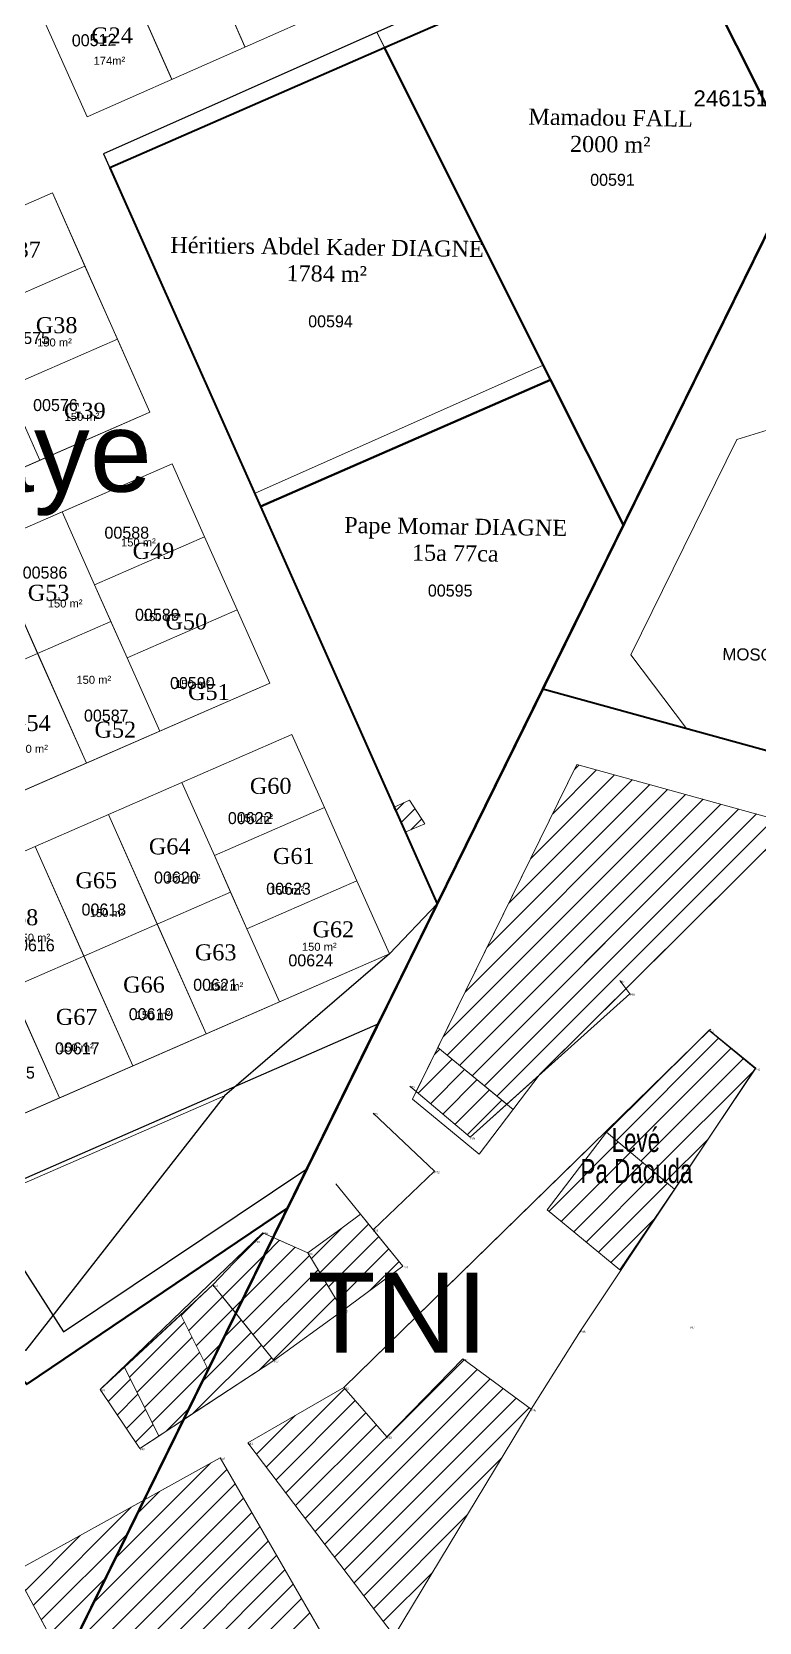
# Model space of a CAD drawing. Header units: metres. Extents: x 245225 to 248406, y 1633796 to 1637634.
# Drawn here: x 246050.9 to 246141.8, y 1636813 to 1637011.8 of the extents above; entities that cross this region are included whole.
import ezdxf
from ezdxf.enums import TextEntityAlignment as Align

# ---------------------------------------------------------------- set-up
doc = ezdxf.new("R2010")
doc.units = ezdxf.units.M
doc.header["$MEASUREMENT"] = 0
for name, color, linetype, lineweight in [('A immatriculer', 2, 'Continuous', 0), ('Batiment', 7, 'Continuous', 13), ('Div_Cont', 2, 'Continuous', 0), ('LIMITES TITRES FONCIERS', 7, 'Continuous', 0), ('Toponymie', 7, 'Continuous', 30)]:
    doc.layers.add(name, color=color, linetype=linetype, lineweight=lineweight)
doc.layers.add('A_revoir_niveau_0', color=7, linetype='Continuous')
doc.layers.add('historique_numero_parcelle', color=7, linetype='Continuous')
doc.layers.add('LIMITES_PARCELLES', color=7, linetype='Continuous', lineweight=0, true_color=0xffffff)
doc.styles.get("Standard").update_dxf_attribs({"font": 'txt.shx'})
doc.styles.add('Style-Arial', font='arial.ttf')
doc.styles.add('Style-FANCY', font='FANCY.shx')
pattern_1 = [(45, (246063.7181, 1636841.0735), (-1.4142, 1.4142), [])]
pattern_2 = [(45, (246065.4513, 1636843.1802), (-1.4142, 1.4142), [])]
pattern_3 = [(45, (246076.5927, 1636844.6673), (-1.4142, 1.4142), [])]
pattern_4 = [(45, (246081.1731, 1636851.6068), (-1.4142, 1.4142), [])]
pattern_5 = [(45, (246089.3435, 1636859.166), (-1.4142, 1.4142), [])]
pattern_6 = [(45, (246105.4604, 1636876.9318), (-1.4142, 1.4142), [])]
pattern_7 = [(45, (247499.2718, 1638298.2224), (-1.0606602, 1.0606602), [])]

msp = doc.modelspace()

# ---------------------------------------------------------------- hatches: boundary and pattern name
at = {"layer": 'batiment'}
h = msp.add_hatch(dxfattribs=at)
h.set_pattern_fill('MSTN', color=256, style=0, pattern_type=2)
h.set_pattern_definition(pattern_7)
h.paths.add_polyline_path([(246100.005235, 1636912.778455), (246097.62398, 1636911.786266), (246096.092823, 1636914.848579), (246098.087002, 1636915.755024)])
h = msp.add_hatch(dxfattribs=at)
h.set_pattern_fill('MSTN', color=256, style=0, pattern_type=2)
h.set_pattern_definition(pattern_7)
h.paths.add_polyline_path([(246100.005235, 1636912.778455), (246097.62398, 1636911.786266), (246096.092823, 1636914.848579), (246098.087002, 1636915.755024)])
h = msp.add_hatch(dxfattribs=at)
h.set_pattern_fill('MSTN', color=256, style=0, pattern_type=2)
h.set_pattern_definition(pattern_7)
h.paths.add_polyline_path([(246100.005235, 1636912.778455), (246097.62398, 1636911.786266), (246096.092823, 1636914.848579), (246098.087002, 1636915.755024)])
h = msp.add_hatch(dxfattribs=at)
h.set_pattern_fill('MSTN', color=256, style=0, pattern_type=2)
h.set_pattern_definition(pattern_7)
h.paths.add_polyline_path([(246100.005235, 1636912.778455), (246097.62398, 1636911.786266), (246096.092823, 1636914.848579), (246098.087002, 1636915.755024)])
at = {"layer": 'limites_parcelles', "linetype": 'Continuous', "lineweight": 0}
h = msp.add_hatch(dxfattribs=at)
h.set_pattern_fill('MSTN', style=0, pattern_type=2)
h.set_pattern_definition([(45, (246113.3833, 1636885.978), (-1.41421, 1.41421), [])])
h.paths.add_polyline_path([(246131.217141, 1636898.226447, 0.0338298255), (246135.11533, 1636915.758028), (246119.006985, 1636920.194022), (246101.614229, 1636884.833651), (246110.237778, 1636877.739658), (246114.338958, 1636881.424982), (246114.421746, 1636881.533247), (246125.131578, 1636892.177912)])
h = msp.add_hatch(dxfattribs=at)
h.set_pattern_fill('HATCH', color=5, style=0, pattern_type=2)
h.set_pattern_definition(pattern_6)
h.paths.add_polyline_path([(246105.6547, 1636873.6213), (246110.237778, 1636877.739658), (246101.614229, 1636884.833651), (246098.90514, 1636879.325932)])
h = msp.add_hatch(dxfattribs=at)
h.set_pattern_fill('MSTN', style=0, pattern_type=2)
h.set_pattern_definition(pattern_6)
h.paths.add_polyline_path([(246105.6547, 1636873.6213), (246110.237778, 1636877.739658), (246101.614229, 1636884.833651), (246098.90514, 1636879.325932)])
h = msp.add_hatch(dxfattribs=at)
h.set_pattern_fill('MSTN', style=0, pattern_type=2)
h.set_pattern_definition([(45, (246121.1354, 1636864.3398), (-1.4142, 1.4142), [])])
h.paths.add_polyline_path([(246115.271, 1636864.535), (246115.699302, 1636864.182666, 0.0100475688), (246118.48502, 1636868.738082)])
h = msp.add_hatch(dxfattribs=at)
h.set_pattern_fill('HATCH', color=5, style=0, pattern_type=2)
h.set_pattern_definition(pattern_5)
h.paths.add_polyline_path([(246091.962989, 1636863.994265), (246089.656692, 1636862.29581), (246085.3527, 1636859.1763), (246089.7587, 1636851.983), (246097.2599, 1636857.5072), (246093.5383, 1636862.065)])
h = msp.add_hatch(dxfattribs=at)
h.set_pattern_fill('MSTN', style=0, pattern_type=2)
h.set_pattern_definition(pattern_5)
h.paths.add_polyline_path([(246091.962989, 1636863.994265), (246089.656692, 1636862.29581), (246085.3527, 1636859.1763), (246089.7587, 1636851.983), (246097.2599, 1636857.5072), (246093.5383, 1636862.065)])
h = msp.add_hatch(dxfattribs=at)
h.set_pattern_fill('MSTN', style=0, pattern_type=2)
h.set_pattern_definition([(45, (246075.7262, 1636854.7049), (-1.4142, 1.4142), [])])
h.paths.add_polyline_path([(246081.030896, 1636861.112097), (246079.7389, 1636861.6908), (246078.7514, 1636860.6704), (246073.5044, 1636855.1795), (246076.361826, 1636851.619636)])
h = msp.add_hatch(dxfattribs=at)
h.set_pattern_fill('HATCH', color=5, style=0, pattern_type=2)
h.set_pattern_definition(pattern_4)
h.paths.add_polyline_path([(246081.1048, 1636845.7107), (246089.7587, 1636851.983), (246085.3527, 1636859.1763), (246081.031105, 1636861.112003), (246076.361973, 1636851.619452)])
h = msp.add_hatch(dxfattribs=at)
h.set_pattern_fill('MSTN', style=0, pattern_type=2)
h.set_pattern_definition(pattern_4)
h.paths.add_polyline_path([(246081.1048, 1636845.7107), (246089.7587, 1636851.983), (246085.3527, 1636859.1763), (246081.031105, 1636861.112003), (246076.361973, 1636851.619452)])
h = msp.add_hatch(dxfattribs=at)
h.set_pattern_fill('MSTN', style=0, pattern_type=2)
h.set_pattern_definition([(45, (246072.6313, 1636851.6068), (-1.4142, 1.4142), [])])
h.paths.add_polyline_path([(246073.5044, 1636855.1795), (246069.47808, 1636851.441691), (246072.905209, 1636844.592155), (246076.361782, 1636851.619547), (246076.361826, 1636851.619636)])
h = msp.add_hatch(dxfattribs=at)
h.set_pattern_fill('HATCH', color=5, style=0, pattern_type=2)
h.set_pattern_definition(pattern_2)
h.paths.add_polyline_path([(246062.437415, 1636844.905534), (246066.748888, 1636836.28853), (246069.808681, 1636838.296755), (246072.905209, 1636844.592155), (246069.47808, 1636851.441691)])
h = msp.add_hatch(dxfattribs=at)
h.set_pattern_fill('MSTN', style=0, pattern_type=2)
h.set_pattern_definition(pattern_2)
h.paths.add_polyline_path([(246062.437415, 1636844.905534), (246066.748888, 1636836.28853), (246069.808681, 1636838.296755), (246072.905209, 1636844.592155), (246069.47808, 1636851.441691)])
h = msp.add_hatch(dxfattribs=at)
h.set_pattern_fill('HATCH', color=5, style=0, pattern_type=2)
h.set_pattern_definition(pattern_3)
h.paths.add_polyline_path([(246081.1048, 1636845.7107), (246076.361973, 1636851.619452), (246072.905389, 1636844.592067), (246069.808994, 1636838.29696)])
h = msp.add_hatch(dxfattribs=at)
h.set_pattern_fill('MSTN', style=0, pattern_type=2)
h.set_pattern_definition(pattern_3)
h.paths.add_polyline_path([(246081.1048, 1636845.7107), (246076.361973, 1636851.619452), (246072.905389, 1636844.592067), (246069.808994, 1636838.29696)])
h = msp.add_hatch(dxfattribs=at)
h.set_pattern_fill('HATCH', color=5, style=0, pattern_type=2)
h.set_pattern_definition(pattern_1)
h.paths.add_polyline_path([(246059.4219, 1636842.1061), (246064.3799, 1636834.7337), (246066.748888, 1636836.28853), (246062.437415, 1636844.905534)])
h = msp.add_hatch(dxfattribs=at)
h.set_pattern_fill('MSTN', style=0, pattern_type=2)
h.set_pattern_definition(pattern_1)
h.paths.add_polyline_path([(246059.4219, 1636842.1061), (246064.3799, 1636834.7337), (246066.748888, 1636836.28853), (246062.437415, 1636844.905534)])

# ---------------------------------------------------------------- linework, layer by layer
at = {"layer": 'A immatriculer', "color": 2, "linetype": 'Continuous', "lineweight": 120, "flags": 128}
msp.add_lwpolyline([(246330.320288, 1636706.313632), (246325.105912, 1636693.527224), (245850.064788, 1636481.713832), (245880.290713, 1636506.294678), (245911.17117, 1636542.663663), (246014.009179, 1636709.465309), (246016.012106, 1636728.925579), (246151.04207, 1637003.448225), (246227.229316, 1637053.599904), (246240.305388, 1637040.932832), (246266.763788, 1636999.128532), (246331.498588, 1636902.599532), (246337.848588, 1636886.724532), (246369.598688, 1636797.295132), (246379.745388, 1636748.286732), (246330.320288, 1636706.313632)], close=True, dxfattribs=at)
at = {"layer": 'A_revoir_niveau_0', "color": 7, "linetype": 'Continuous', "lineweight": 0}
for p, q in [((246150.924018, 1637003.208431), (246016.012136, 1636728.925596)), ((246150.924018, 1637003.208431), (246082.853421, 1636864.817386)), ((246118.330461, 1636936.944044), (246016.012136, 1636728.925596)), ((246118.330461, 1636936.944044), (246082.853421, 1636864.817386))]:
    msp.add_line(p, q, dxfattribs=at)
at = {"layer": 'A_revoir_niveau_0', "color": 4, "linetype": 'Continuous', "lineweight": 0}
for p in [(246150.924018, 1637003.208431), (246118.330461, 1636936.944044)]:
    msp.add_line(p, (246083.276793, 1636865.678123), dxfattribs=at)
at = {"layer": 'A_revoir_niveau_0', "color": 7, "lineweight": 0, "flags": 128}
for points in [[(246114.74972, 1636929.664212), (246171.634429, 1636913.999026), (246229.85677, 1636909.956375), (246322.812379, 1636955.320893), (246356.147537, 1636951.541044), (246439.842546, 1636893.793955)], [(246114.74972, 1636929.664212), (246117.306051, 1636928.960238)]]:
    msp.add_lwpolyline(points, dxfattribs=at)
at = {"layer": 'A_revoir_niveau_0', "color": 4}
msp.add_3dface([(246044.178099, 1636865.929828), (246054.843982, 1636849.291111), (246085.245216, 1636869.666498), (246094.112552, 1636887.743899)], dxfattribs=at)
at = {"layer": 'batiment', "lineweight": 13}
msp.add_3dface([(246100.005235, 1636912.778455), (246097.62398, 1636911.786266), (246096.092823, 1636914.848579), (246098.087002, 1636915.755024)], dxfattribs=at)
msp.add_3dface([(246100.005235, 1636912.778455), (246097.62398, 1636911.786266), (246096.092823, 1636914.848579), (246098.087002, 1636915.755024)], dxfattribs=at)
msp.add_3dface([(246100.005235, 1636912.778455), (246097.62398, 1636911.786266), (246096.092823, 1636914.848579), (246098.087002, 1636915.755024)], dxfattribs=at)
msp.add_3dface([(246100.005235, 1636912.778455), (246097.62398, 1636911.786266), (246096.092823, 1636914.848579), (246098.087002, 1636915.755024)], dxfattribs=at)
at = {"layer": 'Div_Cont', "color": 4, "linetype": 'Continuous', "lineweight": 40, "flags": 128}
for points in [[(246146.68731, 1636994.594985), (246147.528407, 1636996.304978), (246150.921753, 1637003.206571), (246150.923753, 1637003.207892), (246150.924018, 1637003.208431), (246150.924267, 1637003.208595), (246151.043462, 1637003.451011), (246192.77182, 1637030.911061), (246183.934306, 1637048.573922), (246131.194866, 1637025.558543), (246146.68731, 1636994.594985)], [(246124.802576, 1636950.102188), (246146.68731, 1636994.594985), (246131.194866, 1637025.558543), (246094.960218, 1637009.745819), (246115.714273, 1636968.266282), (246124.802576, 1636950.102188)]]:
    msp.add_lwpolyline(points, close=True, dxfattribs=at)
at = {"layer": 'Div_Cont', "color": 7, "linetype": 'Continuous', "lineweight": 40, "flags": 128}
msp.add_lwpolyline([(246079.451297, 1636952.441196), (246101.538014, 1636902.80413), (246118.330461, 1636936.944044), (246124.802576, 1636950.102188), (246115.714273, 1636968.266282), (246079.451297, 1636952.441196)], close=True, dxfattribs=at)
at = {"layer": 'Div_Cont', "color": 7, "linetype": 'Continuous', "lineweight": 40}
msp.add_3dface([(246094.960218, 1637009.745819), (246060.620858, 1636994.760196), (246079.451297, 1636952.441196), (246115.714273, 1636968.266282)], dxfattribs=at)
msp.add_3dface([(246094.960218, 1637009.745819), (246060.620858, 1636994.760196), (246079.451297, 1636952.441196), (246115.714273, 1636968.266282)], dxfattribs=at)
at = {"layer": 'LIMITES TITRES FONCIERS', "color": 5, "linetype": 'Continuous', "lineweight": 53, "flags": 128}
msp.add_lwpolyline([(245938.212544, 1636985.567514), (245881.153937, 1636957.963089), (245894.101326, 1636935.617321), (245956.170997, 1636828.911222), (246026.166551, 1636866.432662), (246050.251043, 1636842.754736), (246059.497768, 1636848.997098), (246082.853897, 1636864.817709), (246150.924158, 1637003.208159), (246235.110742, 1637058.788011), (246341.240412, 1637009.133349), (246284.700277, 1637138.562999), (245938.212544, 1636985.567514)], close=True, dxfattribs=at)
at = {"layer": 'LIMITES TITRES FONCIERS', "color": 6, "linetype": 'Continuous', "lineweight": 53, "flags": 128}
for points in [[(246083.27727, 1636865.678451), (246150.924158, 1637003.208159), (246235.110742, 1637058.788011), (246235.388248, 1637058.658175)], [(246083.277193, 1636865.678398), (246094.509622, 1636888.514416), (246094.509451, 1636888.514697)]]:
    msp.add_lwpolyline(points, dxfattribs=at)
at = {"layer": 'LIMITES TITRES FONCIERS', "color": 5, "linetype": 'Continuous', "lineweight": 53, "flags": 128}
for points in [[(245945.681217, 1636988.865389), (245876.462552, 1636958.301123), (246016.012136, 1636728.925596), (246094.509622, 1636888.514416), (246094.509451, 1636888.514697)], [(246082.853816, 1636864.817654), (246094.509622, 1636888.514416), (246094.509451, 1636888.514697)]]:
    msp.add_lwpolyline(points, dxfattribs=at)
at = {"layer": 'limites_parcelles', "color": 4, "linetype": 'Continuous', "lineweight": 0}
for p, q in [((246077.513895, 1637009.871716), (246064.980269, 1637038.22632)), ((246077.490873, 1637009.9238), (246064.987195, 1637038.210652)), ((246068.366016, 1637005.832369), (246055.832538, 1637034.186637)), ((246068.344585, 1637005.880853), (246055.840907, 1637034.167705)), ((246057.77504, 1637001.155807), (246045.172235, 1637029.478995)), ((246114.105411, 1637026.029105), (246057.77504, 1637001.155807)), ((246150.924018, 1637003.208431), (246114.74972, 1636929.664212)), ((246065.638248, 1636964.217545), (246053.441885, 1636991.627307)), ((246051.889976, 1636958.217829), (246039.693613, 1636985.627591)), ((246065.554953, 1636964.181196), (246010.748053, 1636940.263581)), ((246065.638248, 1636964.217545), (246010.831347, 1636940.299931)), ((246068.407346, 1636957.788454), (246014.214201, 1636934.138681)), ((246118.330346, 1636936.943553), (246083.276984, 1636865.678254)), ((246080.520414, 1636930.342343), (246028.628854, 1636907.696976)), ((246080.603708, 1636930.378692), (246028.712148, 1636907.733326)), ((246095.569169, 1636896.539839), (246046.592949, 1636875.16672))]:
    msp.add_line(p, q, dxfattribs=at)
at = {"layer": 'limites_parcelles', "color": 7, "linetype": 'Continuous', "lineweight": 0}
for p, q in [((246093.983045, 1637011.698819), (246059.843226, 1636996.507822)), ((246114.783612, 1636970.126322), (246093.983045, 1637011.698819)), ((246150.923903, 1637003.207941), (246135.753539, 1636972.365806)), ((246101.538671, 1636902.802653), (246059.843226, 1636996.507822)), ((246078.722001, 1636954.080196), (246114.783612, 1636970.126322)), ((246124.806041, 1636950.095264), (246114.783612, 1636970.126322)), ((246101.538671, 1636902.802653), (246124.806041, 1636950.095264)), ((246118.330346, 1636936.943553), (246073.55031, 1636845.903423)), ((246118.330346, 1636936.943553), (246082.853611, 1636864.817515)), ((246119.006985, 1636920.194022), (246098.440144, 1636878.380572)), ((246118.708866, 1636919.587932), (246119.248458, 1636920.127524)), ((246107.757131, 1636897.322489), (246128.119277, 1636917.684635)), ((246110.495065, 1636902.88885), (246125.901573, 1636918.295357)), ((246113.232999, 1636908.45521), (246123.683868, 1636918.906079)), ((246115.970933, 1636914.021571), (246121.466163, 1636919.516802)), ((246102.281264, 1636886.189767), (246132.554687, 1636916.46319)), ((246102.787998, 1636883.868073), (246134.772392, 1636915.852468)), ((246105.019198, 1636891.756128), (246130.336982, 1636917.073912)), ((246104.339836, 1636882.591484), (246136.990097, 1636915.241746)), ((246105.891674, 1636881.314895), (246139.207802, 1636914.631023)), ((246107.443512, 1636880.038306), (246141.425506, 1636914.020301)), ((246108.99535, 1636878.761717), (246143.643211, 1636913.409579)), ((246114.421746, 1636881.533247), (246145.874891, 1636912.795008)), ((246135.5062, 1636886.9534), (246089.8627, 1636842.3459)), ((246123.927292, 1636873.234043), (246136.681774, 1636885.988525)), ((246135.525, 1636886.999), (246135.750051, 1636887.1462)), ((246111.025403, 1636877.091734), (246101.614229, 1636884.833651)), ((246125.465801, 1636871.944125), (246138.235199, 1636884.713522)), ((246127.004311, 1636870.654207), (246139.788623, 1636883.43852)), ((246128.54282, 1636869.364289), (246141.099416, 1636881.920885)), ((246106.770648, 1636871.527647), (246114.421746, 1636881.533247)), ((246036.702618, 1636862.122007), (246074.958397, 1636878.816747)), ((246050.084, 1636846.994), (246074.958397, 1636878.816747)), ((246106.770648, 1636871.527647), (246098.440144, 1636878.380572)), ((246122.706, 1636874.258), (246131.191, 1636867.144)), ((246120.471257, 1636872.259715), (246089.8627, 1636842.3459)), ((246115.491982, 1636864.353214), (246124.16963, 1636873.030862)), ((246130.081329, 1636868.074371), (246135.362693, 1636873.355736)), ((246117.04382, 1636863.076624), (246125.70814, 1636871.740944)), ((246118.595658, 1636861.800035), (246127.246649, 1636870.451026)), ((246120.147496, 1636860.523446), (246128.785158, 1636869.161108)), ((246121.699334, 1636859.246857), (246130.323667, 1636867.87119)), ((246123.251172, 1636857.970268), (246128.610538, 1636863.329634)), ((246059.4219, 1636842.1061), (246079.7389, 1636861.6908)), ((246085.051309, 1636825.974746), (246104.88678, 1636845.810217)), ((246086.269879, 1636824.364889), (246106.516717, 1636844.611727)), ((246077.8759, 1636835.4542), (246089.8627, 1636842.3459)), ((246080.177028, 1636832.414173), (246089.977538, 1636842.214684)), ((246087.488449, 1636822.755032), (246108.146655, 1636843.413238)), ((246088.70702, 1636821.145176), (246109.776592, 1636842.214748)), ((246081.395598, 1636830.804317), (246091.297622, 1636840.70634)), ((246089.92559, 1636819.535319), (246111.40653, 1636841.016259)), ((246078.958457, 1636834.02403), (246083.787375, 1636838.852948)), ((246082.614168, 1636829.19446), (246092.617705, 1636839.197997)), ((246091.14416, 1636817.925462), (246113.036467, 1636839.817769)), ((246083.832739, 1636827.584603), (246093.937788, 1636837.689653)), ((246096.161, 1636811.2977), (246077.8759, 1636835.4542)), ((246061.300996, 1636820.999828), (246073.19679, 1636832.895622)), ((246092.362731, 1636816.315605), (246109.609948, 1636833.562822)), ((246055.825086, 1636809.867064), (246076.279886, 1636830.321863)), ((246058.563041, 1636815.433446), (246075.243105, 1636832.113509)), ((246055.579296, 1636806.792846), (246077.316667, 1636828.530217)), ((246064.038951, 1636826.56621), (246066.830117, 1636829.357376)), ((246051.066301, 1636815.160039), (246063.304036, 1636827.397775)), ((246056.570327, 1636804.955451), (246078.353448, 1636826.738571)), ((246093.581301, 1636814.705748), (246105.295223, 1636826.41967)), ((246057.561359, 1636803.118056), (246079.390229, 1636824.946925)), ((246050.075269, 1636816.997435), (246056.937363, 1636823.859529)), ((246052.057332, 1636813.322644), (246062.817006, 1636824.082318)), ((246058.552391, 1636801.28066), (246080.42701, 1636823.155279)), ((246059.543423, 1636799.443265), (246081.463791, 1636821.363633)), ((246053.048364, 1636811.485249), (246060.079073, 1636818.515957)), ((246060.534455, 1636797.60587), (246082.500572, 1636819.571987)), ((246094.799871, 1636813.095891), (246100.980498, 1636819.276518)), ((246061.525487, 1636795.768475), (246083.537353, 1636817.780341)), ((246062.516519, 1636793.931079), (246084.574135, 1636815.988695)), ((246063.507551, 1636792.093684), (246085.610916, 1636814.197049))]:
    msp.add_line(p, q, dxfattribs=at)
at = {"layer": 'limites_parcelles', "color": 7, "lineweight": 0}
for p, q in [((246114.75705, 1636929.652594), (246150.921753, 1637003.206571)), ((246135.756423, 1636972.362143), (246150.921638, 1637003.206081)), ((246144.383342, 1636962.476925), (246138.991768, 1636960.811404)), ((246125.754944, 1636933.889545), (246138.991768, 1636960.811404)), ((246114.756935, 1636929.652104), (246129.006034, 1636958.632791)), ((246125.754944, 1636933.889545), (246132.712493, 1636924.709548)), ((246171.643145, 1636913.992128), (246114.75705, 1636929.652594)), ((246117.302121, 1636928.951948), (246114.75705, 1636929.652594)), ((246119.006985, 1636920.194022), (246145.874891, 1636912.795008))]:
    msp.add_line(p, q, dxfattribs=at)
at = {"layer": 'limites_parcelles', "color": 7, "linetype": 'Continuous', "lineweight": 30, "flags": 128}
msp.add_lwpolyline([(245883.535239, 1636956.295079), (246036.629438, 1637028.999333), (246043.938381, 1637032.251926), (246161.205481, 1637084.042071), (246176.661065, 1637048.487577), (246059.843226, 1636996.507822), (246101.538014, 1636902.80413), (246095.569169, 1636896.539839), (246074.958397, 1636878.816747), (246050.084, 1636846.994), (246024.29806, 1636876.145689), (245954.590311, 1636837.300513), (245939.986951, 1636863.506273), (245883.535239, 1636956.295079)], close=True, dxfattribs=at)
at = {"layer": 'limites_parcelles', "color": 1, "linetype": 'Continuous', "lineweight": 40, "flags": 128}
msp.add_lwpolyline([(246114.74972, 1636929.664212), (246171.634429, 1636913.999026), (246229.85677, 1636909.956375), (246322.812379, 1636955.320893), (246356.147537, 1636951.541044), (246439.842546, 1636893.793955), (246485.895311, 1636858.512243), (246493.767135, 1636854.141322), (246507.828654, 1636952.3578), (246442.643384, 1636961.690286), (246338.877, 1637010.239274), (246235.110616, 1637058.788262), (246150.924018, 1637003.208431), (246114.74972, 1636929.664212)], close=True, dxfattribs=at)
at = {"layer": 'limites_parcelles', "color": 7, "linetype": 'Continuous', "lineweight": 0, "flags": 128}
for points in [[(246124.806041, 1636950.095264), (246128.915818, 1636958.448684), (246151.043462, 1637003.451011), (246192.77182, 1637030.911061), (246182.645223, 1637051.150313), (246093.983045, 1637011.698819), (246124.806041, 1636950.095264)], [(246124.365, 1636857.054), (246115.271, 1636864.535), (246122.706, 1636874.258), (246135.525, 1636886.999), (246141.346, 1636882.265), (246131.191, 1636867.144), (246124.365, 1636857.054)], [(246091.962989, 1636863.994265), (246089.656692, 1636862.29581), (246085.3527, 1636859.1763), (246089.7587, 1636851.983), (246097.2599, 1636857.5072), (246093.5383, 1636862.065), (246091.962989, 1636863.994265)], [(246079.7389, 1636861.6908), (246078.7514, 1636860.6704), (246073.5044, 1636855.1795), (246076.361826, 1636851.619636), (246081.030899, 1636861.112104), (246081.030896, 1636861.112097), (246079.7389, 1636861.6908)], [(246081.1048, 1636845.7107), (246089.7587, 1636851.983), (246085.3527, 1636859.1763), (246081.031105, 1636861.112003), (246076.361973, 1636851.619452), (246081.1048, 1636845.7107)], [(246073.5044, 1636855.1795), (246069.47808, 1636851.441691), (246072.905209, 1636844.592155), (246076.361782, 1636851.619547), (246076.361826, 1636851.619636), (246073.5044, 1636855.1795)], [(246062.437415, 1636844.905534), (246066.748888, 1636836.28853), (246069.808681, 1636838.296755), (246072.905209, 1636844.592155), (246069.47808, 1636851.441691), (246062.437415, 1636844.905534)]]:
    msp.add_lwpolyline(points, close=True, dxfattribs=at)
at = {"layer": 'limites_parcelles', "color": 4, "linetype": 'Continuous', "lineweight": 0, "flags": 128}
for points in [[(246124.802576, 1636950.102188), (246146.68731, 1636994.594985), (246131.194866, 1637025.558543), (246094.960218, 1637009.745819), (246115.714273, 1636968.266282), (246124.802576, 1636950.102188)], [(246047.824397, 1636967.354695), (246045.791794, 1636971.92271), (246036.626312, 1636967.922913), (246042.724494, 1636954.218032), (246051.889976, 1636958.217829), (246047.824397, 1636967.354695)], [(246062.789858, 1636933.515842), (246058.72428, 1636942.652708), (246054.659074, 1636951.788737), (246045.493931, 1636947.789089), (246057.690294, 1636920.379327), (246066.855437, 1636924.378975), (246062.789858, 1636933.515842)], [(246058.72428, 1636942.652708), (246054.659074, 1636951.788737), (246045.493931, 1636947.789089), (246051.592112, 1636934.084208), (246060.757255, 1636938.083856), (246058.72428, 1636942.652708)], [(246051.592112, 1636934.084208), (246057.689921, 1636920.380163), (246066.855064, 1636924.379812), (246062.789858, 1636933.515842), (246060.757255, 1636938.083856), (246051.592112, 1636934.084208)], [(246048.524878, 1636916.379559), (246057.690294, 1636920.379327), (246057.689921, 1636920.380163), (246051.592112, 1636934.084208), (246042.426697, 1636930.08444), (246048.524878, 1636916.379559)], [(246081.820897, 1636890.540122), (246077.755319, 1636899.676988), (246073.689741, 1636908.813854), (246069.624535, 1636917.949884), (246060.459188, 1636913.950146), (246072.655551, 1636886.540384), (246081.820897, 1636890.540122)], [(246075.722716, 1636904.245003), (246073.689741, 1636908.813854), (246069.624535, 1636917.949884), (246060.459188, 1636913.950146), (246066.557369, 1636900.245265), (246075.722716, 1636904.245003)], [(246077.755319, 1636899.676988), (246075.722716, 1636904.245003), (246066.557369, 1636900.245265), (246072.655551, 1636886.540384), (246081.820897, 1636890.540122), (246077.755319, 1636899.676988)], [(246046.592949, 1636875.16672), (246054.325099, 1636878.541014), (246048.226917, 1636892.245895), (246047.849503, 1636893.094085), (246038.89534, 1636889.186507), (246046.592949, 1636875.16672)]]:
    msp.add_lwpolyline(points, close=True, dxfattribs=at)
msp.add_lwpolyline([(246137.426624, 1637013.103607), (246146.684226, 1636994.601148), (246151.043462, 1637003.451011)], dxfattribs=at)
at = {"layer": 'limites_parcelles', "color": 7, "lineweight": 0, "flags": 128}
msp.add_lwpolyline([(246171.154167, 1636914.126741), (246132.712493, 1636924.709548), (246125.754944, 1636933.889545), (246138.991768, 1636960.811404), (246144.383342, 1636962.476925), (246171.154167, 1636914.126741)], dxfattribs=at)
for points in [[(246145.874891, 1636912.795008), (246119.006985, 1636920.194022), (246101.614229, 1636884.833651), (246110.237778, 1636877.739658), (246114.338958, 1636881.424982), (246114.421746, 1636881.533247), (246125.131578, 1636892.177912), (246145.874891, 1636912.795008)], [(246141.2898, 1636882.2064), (246135.5062, 1636886.9534), (246133.886113, 1636885.370085), (246122.706, 1636874.258), (246131.191, 1636867.144), (246138.936159, 1636878.676698), (246141.2898, 1636882.2064)], [(246113.28, 1636839.6387), (246104.7387, 1636845.9191), (246095.236, 1636836.2063), (246089.8627, 1636842.3459), (246077.8759, 1636835.4542), (246096.161, 1636811.2977), (246113.28, 1636839.6387)], [(246071.3335, 1636777.5842), (246091.2771, 1636804.4054), (246074.4027, 1636833.5658), (246064.878314, 1636828.272671), (246054.916967, 1636808.020818), (246071.3335, 1636777.5842)]]:
    msp.add_lwpolyline(points, close=True, dxfattribs=at)
at = {"layer": 'limites_parcelles', "color": 7, "linetype": 'Continuous', "lineweight": 13, "flags": 128}
for points in [[(245954.590311, 1636837.300513), (246024.29806, 1636876.145689), (246050.084, 1636846.994), (246074.958397, 1636878.816747), (246095.569169, 1636896.539839), (246101.538671, 1636902.802653), (246017.233136, 1636731.407952), (245974.4471, 1636801.8076), (245967.8412, 1636815.8986), (245954.590311, 1636837.300513)], [(245958.884049, 1636830.365566), (246026.166551, 1636866.432662), (246050.251043, 1636842.754736), (246059.497768, 1636848.997098), (246082.855036, 1636864.81848), (246101.538671, 1636902.802653), (246095.569169, 1636896.539839), (246074.958397, 1636878.816747), (246050.084, 1636846.994), (246024.29806, 1636876.145689), (245954.590311, 1636837.300513), (245958.884049, 1636830.365566)]]:
    msp.add_lwpolyline(points, close=True, dxfattribs=at)
at = {"layer": 'limites_parcelles', "color": 7, "linetype": 'Continuous', "lineweight": 0, "flags": 128}
for points in [[(246098.0979, 1636880.0082), (246105.6547, 1636873.6213), (246125.6105, 1636891.5536), (246124.3446, 1636893.2038)], [(246113.28, 1636839.6387), (246119.4453, 1636849.4467), (246141.2898, 1636882.2064), (246135.5062, 1636886.9534)], [(246093.5383, 1636862.065), (246101.209, 1636869.3671), (246093.5226, 1636876.648)], [(246059.4219, 1636842.1061), (246064.3799, 1636834.7337), (246081.1048, 1636845.7107), (246089.7587, 1636851.983), (246097.2599, 1636857.5072), (246088.862103, 1636867.791884)], [(246085.3527, 1636859.1763), (246089.656692, 1636862.29581), (246091.962989, 1636863.994265)], [(246073.5044, 1636855.1795), (246078.7514, 1636860.6704), (246079.7389, 1636861.6908), (246085.3527, 1636859.1763), (246089.7587, 1636851.983)], [(246059.4219, 1636842.1061), (246073.5044, 1636855.1795), (246081.1048, 1636845.7107)], [(246089.8627, 1636842.3459), (246095.236, 1636836.2063), (246104.7387, 1636845.9191), (246113.28, 1636839.6387), (246096.161, 1636811.2977)]]:
    msp.add_lwpolyline(points, dxfattribs=at)
at = {"layer": 'limites_parcelles', "color": 4, "linetype": 'Continuous', "lineweight": 0}
for points in [[(246053.441885, 1636991.627307), (246039.693613, 1636985.627591), (246043.758819, 1636976.491561), (246057.507091, 1636982.491278)], [(246053.441885, 1636991.627307), (246039.693613, 1636985.627591), (246043.758819, 1636976.491561), (246057.507091, 1636982.491278)], [(246043.758819, 1636976.491561), (246047.824397, 1636967.354695), (246061.572669, 1636973.354411), (246057.507091, 1636982.491278)], [(246043.758819, 1636976.491561), (246047.824397, 1636967.354695), (246061.572669, 1636973.354411), (246057.507091, 1636982.491278)], [(246047.824397, 1636967.354695), (246051.889976, 1636958.217829), (246065.638248, 1636964.217545), (246061.572669, 1636973.354411)], [(246047.824397, 1636967.354695), (246051.889976, 1636958.217829), (246065.638248, 1636964.217545), (246061.572669, 1636973.354411)], [(246068.407346, 1636957.788454), (246054.659074, 1636951.788737), (246058.72428, 1636942.652708), (246072.472552, 1636948.652424)], [(246068.407346, 1636957.788454), (246054.659074, 1636951.788737), (246058.72428, 1636942.652708), (246072.472552, 1636948.652424)], [(246045.493931, 1636947.789089), (246036.328516, 1636943.789321), (246042.426697, 1636930.08444), (246051.592112, 1636934.084208)], [(246045.493931, 1636947.789089), (246036.328516, 1636943.789321), (246042.426697, 1636930.08444), (246051.592112, 1636934.084208)], [(246058.72428, 1636942.652708), (246062.789858, 1636933.515842), (246076.53813, 1636939.515558), (246072.472552, 1636948.652424)], [(246058.72428, 1636942.652708), (246062.789858, 1636933.515842), (246076.53813, 1636939.515558), (246072.472552, 1636948.652424)], [(246062.789858, 1636933.515842), (246066.855437, 1636924.378975), (246080.603708, 1636930.378692), (246076.53813, 1636939.515558)], [(246062.789858, 1636933.515842), (246066.855437, 1636924.378975), (246080.603708, 1636930.378692), (246076.53813, 1636939.515558)], [(246057.689921, 1636920.380163), (246057.690294, 1636920.379327), (246066.855437, 1636924.378975), (246066.855064, 1636924.379812)], [(246057.689921, 1636920.380163), (246057.690294, 1636920.379327), (246066.855437, 1636924.378975), (246066.855064, 1636924.379812)], [(246069.624535, 1636917.949884), (246073.689741, 1636908.813854), (246087.438013, 1636914.813571), (246083.372807, 1636923.949601)], [(246069.624535, 1636917.949884), (246073.689741, 1636908.813854), (246087.438013, 1636914.813571), (246083.372807, 1636923.949601)], [(246060.459188, 1636913.950146), (246051.294149, 1636909.950543), (246063.490512, 1636882.540781), (246072.655551, 1636886.540384)], [(246051.294149, 1636909.950543), (246057.39233, 1636896.245662), (246066.557369, 1636900.245265), (246060.459188, 1636913.950146)], [(246060.459188, 1636913.950146), (246051.294149, 1636909.950543), (246063.490512, 1636882.540781), (246072.655551, 1636886.540384)], [(246051.294149, 1636909.950543), (246057.39233, 1636896.245662), (246066.557369, 1636900.245265), (246060.459188, 1636913.950146)], [(246073.689741, 1636908.813854), (246077.755319, 1636899.676988), (246091.503591, 1636905.676705), (246087.438013, 1636914.813571)], [(246073.689741, 1636908.813854), (246077.755319, 1636899.676988), (246091.503591, 1636905.676705), (246087.438013, 1636914.813571)], [(246051.294149, 1636909.950543), (246042.128736, 1636905.950776), (246054.325099, 1636878.541014), (246063.490512, 1636882.540781)], [(246051.294149, 1636909.950543), (246042.128736, 1636905.950776), (246048.226917, 1636892.245895), (246057.39233, 1636896.245662)], [(246051.294149, 1636909.950543), (246042.128736, 1636905.950776), (246054.325099, 1636878.541014), (246063.490512, 1636882.540781)], [(246051.294149, 1636909.950543), (246042.128736, 1636905.950776), (246048.226917, 1636892.245895), (246057.39233, 1636896.245662)], [(246042.128736, 1636905.950776), (246032.095002, 1636901.572076), (246046.592949, 1636875.16672), (246054.325099, 1636878.541014)], [(246042.128736, 1636905.950776), (246032.095002, 1636901.572076), (246046.592949, 1636875.16672), (246054.325099, 1636878.541014)], [(246077.755319, 1636899.676988), (246081.820897, 1636890.540122), (246095.569169, 1636896.539839), (246091.503591, 1636905.676705)], [(246077.755319, 1636899.676988), (246081.820897, 1636890.540122), (246095.569169, 1636896.539839), (246091.503591, 1636905.676705)], [(246077.755319, 1636899.676988), (246081.820897, 1636890.540122), (246095.569169, 1636896.539839), (246091.503591, 1636905.676705)], [(246077.755319, 1636899.676988), (246081.820897, 1636890.540122), (246095.569169, 1636896.539839), (246091.503591, 1636905.676705)], [(246072.655551, 1636886.540384), (246066.557369, 1636900.245265), (246057.39233, 1636896.245662), (246063.490512, 1636882.540781)], [(246072.655551, 1636886.540384), (246066.557369, 1636900.245265), (246057.39233, 1636896.245662), (246063.490512, 1636882.540781)], [(246054.325099, 1636878.541014), (246063.490512, 1636882.540781), (246057.39233, 1636896.245662), (246048.226917, 1636892.245895)], [(246054.325099, 1636878.541014), (246063.490512, 1636882.540781), (246057.39233, 1636896.245662), (246048.226917, 1636892.245895)]]:
    msp.add_3dface(points, dxfattribs=at)
at = {"layer": 'limites_parcelles', "color": 7, "linetype": 'Continuous', "lineweight": 0}
for points in [[(246105.6547, 1636873.6213), (246110.237778, 1636877.739658), (246101.614229, 1636884.833651), (246098.90514, 1636879.325932)], [(246105.6547, 1636873.6213), (246110.237778, 1636877.739658), (246101.614229, 1636884.833651), (246098.90514, 1636879.325932)], [(246081.1048, 1636845.7107), (246076.361973, 1636851.619452), (246072.905389, 1636844.592067), (246069.808994, 1636838.29696)], [(246081.1048, 1636845.7107), (246076.361973, 1636851.619452), (246072.905389, 1636844.592067), (246069.808994, 1636838.29696)], [(246059.4219, 1636842.1061), (246064.3799, 1636834.7337), (246066.748888, 1636836.28853), (246062.437415, 1636844.905534)], [(246059.4219, 1636842.1061), (246064.3799, 1636834.7337), (246066.748888, 1636836.28853), (246062.437415, 1636844.905534)], [(246048.8102, 1636819.3429), (246071.3335, 1636777.5842), (246091.2771, 1636804.4054), (246074.4027, 1636833.5658)]]:
    msp.add_3dface(points, dxfattribs=at)
at = {"layer": 'limites_parcelles', "color": 7, "lineweight": 0}
for points in [[(246124.365, 1636857.054), (246131.191, 1636867.144), (246122.706, 1636874.258), (246115.271, 1636864.535)], [(246048.8102, 1636819.3429), (246054.916887, 1636808.020966), (246064.878049, 1636828.272524)]]:
    msp.add_3dface(points, dxfattribs=at)

# ---------------------------------------------------------------- texts
at = {"layer": 'historique_numero_parcelle', "color": 7, "lineweight": 53, "style": 'Style-Arial'}
msp.add_text('246151.0421 1637003.4482', height=1.999992, dxfattribs=at).set_placement((246151.04207, 1637003.448225), align=Align.MIDDLE_CENTER)
at = {"layer": 'historique_numero_parcelle', "color": 3, "style": 'Style-FANCY'}
for s, p in [('00591', (246123.445953, 1636993.272072)), ('00594', (246088.204279, 1636975.584079)), ('00595', (246103.159972, 1636941.937484))]:
    msp.add_text(s, height=1.499994, dxfattribs=at).set_placement(p, align=Align.MIDDLE_CENTER)
at = {"layer": 'limites_parcelles', "color": 7, "linetype": 'Continuous', "lineweight": 0, "style": 'Style-Arial'}
for s, height, p in [('Lotissement de Gadaye', 10, (245918.35045, 1636964.294797)), ('P67', 0.25, (246124.3446, 1636893.2038)), ('P67', 0.25, (246124.3446, 1636893.2038)), ('P68', 0.25, (246125.6105, 1636891.5536)), ('P68', 0.25, (246125.6105, 1636891.5536)), ('P49', 0.25, (246135.5062, 1636886.9534)), ('P48', 0.25, (246141.2898, 1636882.2064)), ('P70', 0.25, (246098.0979, 1636880.0082)), ('P70', 0.25, (246098.0979, 1636880.0082)), ('P71', 0.25, (246093.5226, 1636876.648)), ('P71', 0.25, (246093.5226, 1636876.648)), ('P69', 0.25, (246105.6547, 1636873.6213)), ('P69', 0.25, (246105.6547, 1636873.6213)), ('P72', 0.25, (246101.209, 1636869.3671)), ('P72', 0.25, (246101.209, 1636869.3671)), ('P73', 0.25, (246093.5383, 1636862.065)), ('P73', 0.25, (246093.5383, 1636862.065)), ('P80', 0.25, (246078.7514, 1636860.6704)), ('P79', 0.25, (246079.7389, 1636861.6908)), ('P76', 0.25, (246085.3527, 1636859.1763)), ('P76', 0.25, (246085.3527, 1636859.1763)), ('P74', 0.25, (246097.2599, 1636857.5072)), ('P74', 0.25, (246097.2599, 1636857.5072)), ('P78', 0.25, (246073.5044, 1636855.1795)), ('P75', 0.25, (246089.7587, 1636851.983)), ('P75', 0.25, (246089.7587, 1636851.983)), ('P46', 0.25, (246119.4453, 1636849.4467)), ('P47', 0.25, (246133.1115, 1636849.9683)), ('P77', 0.25, (246081.1048, 1636845.7107)), ('P77', 0.25, (246081.1048, 1636845.7107)), ('P44', 0.25, (246104.7387, 1636845.9191)), ('P42', 0.25, (246089.8627, 1636842.3459)), ('P81', 0.25, (246059.4219, 1636842.1061)), ('P45', 0.25, (246113.28, 1636839.6387)), ('P43', 0.25, (246095.236, 1636836.2063)), ('P82', 0.25, (246064.3799, 1636834.7337)), ('P41', 0.25, (246077.8759, 1636835.4542)), ('P40', 0.25, (246074.4027, 1636833.5658))]:
    msp.add_text(s, height=height, dxfattribs=at).set_placement(p, align=Align.TOP_LEFT)
at = {"layer": 'limites_parcelles', "color": 4, "linetype": 'Continuous', "lineweight": 0, "char_height": 1, "attachment_point": 5, "line_spacing_factor": 0.6}
for s, insert in [('\\fArial|b0|i0|c00|p39;174m²', (246060.570656, 1637008.152865)), ('\\fArial|b0|i0|c00|p39;150 m²', (246053.703651, 1636972.938014)), ('\\fArial|b0|i0|c00|p39;150 m²', (246057.139644, 1636963.641595)), ('\\fArial|b0|i0|c00|p39;150 m²', (246064.193468, 1636947.951335)), ('\\fArial|b0|i0|c00|p39;150 m²', (246055.034865, 1636940.317388)), ('\\fArial|b0|i0|c00|p39;150 m²', (246066.923211, 1636938.612521)), ('\\fArial|b0|i0|c00|p39;150 m²', (246070.951353, 1636930.266312)), ('\\fArial|b0|i0|c00|p39;150 m²', (246078.853856, 1636913.49659)), ('\\fArial|b0|i0|c00|p39;150 m²', (246069.775356, 1636906.022188)), ('\\fArial|b0|i0|c00|p39;150 m²', (246082.758516, 1636904.505837)), ('\\fArial|b0|i0|c00|p39;150 m²', (246060.29322, 1636901.628751)), ('\\fArial|b0|i0|c00|p39;150 m²', (246050.994143, 1636898.549768)), ('\\fArial|b0|i0|c00|p39;150 m²', (246075.126946, 1636892.485799)), ('\\fArial|b0|i0|c00|p39;150 m²', (246066.020595, 1636888.911904)), ('\\fArial|b0|i0|c00|p39;150 m²', (246056.439578, 1636884.820218))]:
    msp.add_mtext(s, dxfattribs=dict(at, insert=insert))
at = {"layer": 'limites_parcelles', "color": 4, "linetype": 'Continuous', "lineweight": 0, "char_height": 1.999998, "attachment_point": 5, "rotation": 359.23204154, "style": 'Style-FANCY'}
for s, insert in [('\\fTimes New Roman|b0|i0|c00|p23;Mamadou FALL\\P2000 m²', (246123.186971, 1636999.35129)), ('\\fTimes New Roman|b0|i0|c00|p23;Mamadou FALL\\P2000 m²', (246123.186971, 1636999.35129)), ('\\fTimes New Roman|b0|i0|c00|p23;Héritiers Abdel Kader DIAGNE\\P1784 m²', (246087.751534, 1636983.197165)), ('\\fTimes New Roman|b0|i0|c00|p23;Héritiers Abdel Kader DIAGNE\\P1784 m²', (246087.751534, 1636983.197165)), ('\\fTimes New Roman|b0|i0|c00|p23;Héritiers Abdel Kader DIAGNE\\P1784 m²', (246087.751534, 1636983.197165)), ('\\fTimes New Roman|b0|i0|c00|p23;Héritiers Abdel Kader DIAGNE\\P1784 m²', (246087.751534, 1636983.197165)), ('\\fTimes New Roman|b0|i0|c00|p23;Pape Momar DIAGNE\\P15a 77ca', (246103.821064, 1636948.269123)), ('\\fTimes New Roman|b0|i0|c00|p23;Pape Momar DIAGNE\\P15a 77ca', (246103.821064, 1636948.269123)), ('\\fTimes New Roman|b0|i0|c00|p23;Pape Momar DIAGNE\\P15a 77ca', (246103.821064, 1636948.269123)), ('\\fTimes New Roman|b0|i0|c00|p23;Pape Momar DIAGNE\\P15a 77ca', (246103.821064, 1636948.269123))]:
    msp.add_mtext(s, dxfattribs=dict(at, insert=insert))
at = {"layer": 'limites_parcelles', "color": 7, "linetype": 'Continuous', "lineweight": 0, "char_height": 1.999998, "attachment_point": 5, "rotation": 359.23204154, "style": 'Style-FANCY'}
for s, insert in [('\\fTimes New Roman|b0|i0|c00|p23;Héritiers Abdel Kader DIAGNE\\P1784 m²', (246087.751534, 1636983.197165)), ('\\fTimes New Roman|b0|i0|c00|p23;Pape Momar DIAGNE\\P15a 77ca', (246103.821064, 1636948.269123))]:
    msp.add_mtext(s, dxfattribs=dict(at, insert=insert))
at = {"layer": 'limites_parcelles', "color": 7, "linetype": 'Continuous', "lineweight": 0, "char_height": 1, "attachment_point": 5, "line_spacing_factor": 0.6}
for insert in [(246053.703651, 1636972.938014), (246057.139644, 1636963.641595), (246064.193468, 1636947.951335), (246055.034865, 1636940.317388), (246066.923211, 1636938.612521), (246058.617773, 1636930.779938), (246070.951353, 1636930.266312), (246050.715711, 1636922.155638), (246078.853856, 1636913.49659), (246069.775356, 1636906.022188), (246082.758516, 1636904.505837), (246060.29322, 1636901.628751), (246050.994143, 1636898.549768), (246086.801556, 1636897.418209), (246075.126946, 1636892.485799), (246066.020595, 1636888.911904), (246056.439578, 1636884.820218)]:
    msp.add_mtext('\\fArial|b0|i0|c00|p39;150 m²', dxfattribs=dict(at, insert=insert))
at = {"layer": 'limites_parcelles', "color": 7, "lineweight": 0, "insert": (246142.53485, 1636933.72514), "char_height": 1.5, "attachment_point": 5, "rotation": 359.23542245, "line_spacing_factor": 0.6}
msp.add_mtext('\\fArial|b0|i0|c00|p39;MOSQUEE', dxfattribs=at)
at = {"layer": 'limites_parcelles', "color": 7, "linetype": 'Continuous', "lineweight": 0, "insert": (246119.452048, 1636874.781602), "char_height": 3, "attachment_point": 1, "line_spacing_factor": 0.776524, "style": 'Style-Arial'}
msp.add_mtext('\\H1x;\\W0.666667;     Levé \\PPa Daouda', dxfattribs=at)
msp.add_mtext('\\H1x;\\W0.666667;     Levé \\PPa Daouda', dxfattribs=at)
msp.add_mtext('\\H1x;\\W0.666667;     Levé \\PPa Daouda', dxfattribs=at)
at = {"layer": 'toponymie', "color": 3, "lineweight": 0, "insert": (246058.658329, 1637010.716532), "char_height": 1.499994, "attachment_point": 5, "rotation": 0.99997641, "line_spacing_factor": 0.6, "style": 'Style-FANCY'}
msp.add_mtext('\\FFANCY;00512', dxfattribs=at)
at = {"layer": 'toponymie', "color": 2, "linetype": 'Continuous', "lineweight": 0, "char_height": 1.999998, "attachment_point": 5, "line_spacing_factor": 0.794392, "style": 'Style-FANCY'}
for s, insert in [('\\fTimes New Roman|b0|i0|c00|p23;G24', (246060.904759, 1637011.297295)), ('\\fTimes New Roman|b0|i0|c00|p23;G37', (246049.39284, 1636984.526366)), ('\\fTimes New Roman|b0|i0|c00|p23;G38', (246053.97566, 1636975.086245)), ('\\fTimes New Roman|b0|i0|c00|p23;G39', (246057.501701, 1636964.395723)), ('\\fTimes New Roman|b0|i0|c00|p23;G49', (246066.075259, 1636946.878859)), ('\\fTimes New Roman|b0|i0|c00|p23;G53', (246052.970109, 1636941.648582)), ('\\fTimes New Roman|b0|i0|c00|p23;G50', (246070.178843, 1636938.063882)), ('\\fTimes New Roman|b0|i0|c00|p23;G51', (246073.000056, 1636929.248905)), ('\\fTimes New Roman|b0|i0|c00|p23;G54', (246050.629229, 1636925.372332)), ('\\fTimes New Roman|b0|i0|c00|p23;G52', (246061.309118, 1636924.541878)), ('\\fTimes New Roman|b0|i0|c00|p23;G60', (246080.727523, 1636917.512883)), ('\\fTimes New Roman|b0|i0|c00|p23;G64', (246068.107494, 1636909.958339)), ('\\fTimes New Roman|b0|i0|c00|p23;G61', (246083.616272, 1636908.756608)), ('\\fTimes New Roman|b0|i0|c00|p23;G65', (246058.930359, 1636905.720716)), ('\\fTimes New Roman|b0|i0|c00|p23;G68', (246049.071594, 1636901.095485)), ('\\fTimes New Roman|b0|i0|c00|p23;G62', (246088.55816, 1636899.591323)), ('\\fTimes New Roman|b0|i0|c00|p23;G63', (246073.850193, 1636896.718171)), ('\\fTimes New Roman|b0|i0|c00|p23;G66', (246064.883459, 1636892.685676)), ('\\fTimes New Roman|b0|i0|c00|p23;G67', (246056.481506, 1636888.653181))]:
    msp.add_mtext(s, dxfattribs=dict(at, insert=insert))
at = {"layer": 'toponymie', "color": 3, "lineweight": 0, "char_height": 1.499994, "attachment_point": 5, "line_spacing_factor": 0.6, "style": 'Style-FANCY'}
for s, insert in [('\\FFANCY;00575', (246050.356865, 1636973.490662)), ('\\FFANCY;00576', (246053.823701, 1636965.11258)), ('\\FFANCY;00588', (246062.742748, 1636949.160751)), ('\\FFANCY;00586', (246052.523193, 1636944.174616)), ('\\FFANCY;00589', (246066.56183, 1636938.91036)), ('\\FFANCY;00590', (246070.936643, 1636930.371588)), ('\\FFANCY;00587', (246060.180535, 1636926.304731)), ('\\FFANCY;00622', (246078.164099, 1636913.497299)), ('\\FFANCY;00620', (246068.936178, 1636906.062208)), ('\\FFANCY;00623', (246082.953006, 1636904.669382)), ('\\FFANCY;00618', (246059.87644, 1636902.069289)), ('\\FFANCY;00616', (246050.946604, 1636897.601747)), ('\\FFANCY;00624', (246085.729107, 1636895.718578)), ('\\FFANCY;00621', (246073.830167, 1636892.662217)), ('\\FFANCY;00619', (246065.778434, 1636888.989037)), ('\\FFANCY;00617', (246056.559499, 1636884.720744)), ('\\FFANCY;00615', (246048.462585, 1636881.691633))]:
    msp.add_mtext(s, dxfattribs=dict(at, insert=insert))
at = {"layer": 'toponymie', "color": 7, "linetype": 'Continuous', "lineweight": 40, "insert": (246085.320767, 1636856.689243), "char_height": 10, "attachment_point": 1, "line_spacing_factor": 0.6}
msp.add_mtext('\\fArial|b0|i0|c00|p39;TNI', dxfattribs=at)

doc.saveas('drawing.dxf')
